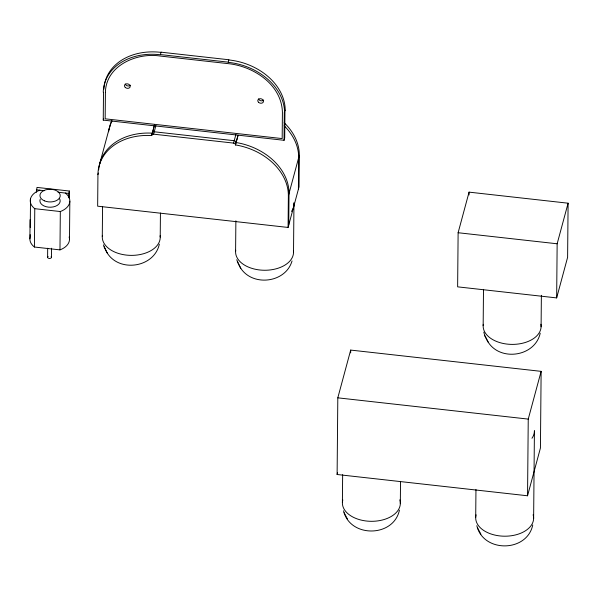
<?xml version="1.0" encoding="UTF-8"?>
<svg xmlns="http://www.w3.org/2000/svg" width="598" height="598" viewBox="0 0 598 598"><rect width="100%" height="100%" fill="white"/><g stroke="black" fill="none" stroke-linecap="round" stroke-linejoin="round"><path stroke-width="0.9" d="M29.9 238.849L30.072 219.683M30.199 234.625L30.177 237.025A19.794 12.423 0.5 0 0 34.422 247.026L59.972 249.882A19.794 12.423 0.5 0 0 69.136 236.958M30.259 227.434L30.52 198.686M34.422 247.026L34.774 208.687A19.794 12.423 0.5 0 1 39.76 190.186L39.76 190.657M36.329 192.309L36.994 187.413L69.368 191.031L69.301 198.551M47.601 257.252L47.683 248.23M51.458 257.237L51.54 248.215M59.972 249.882L60.323 211.543A19.794 12.423 0.5 0 0 65.309 193.042M68.688 197.594L68.725 193.423L69.368 191.031M69.488 239.551L69.831 201.212M98.364 173.016L97.937 174.609L97.653 206.183L288.087 227.449L299.037 186.86L299.321 155.293A57.946 44.514 15.1 0 0 284.192 122.754M284.065 140.298L284.312 112.476L284.962 110.092L284.708 137.914L284.065 140.298L103.252 120.108L103.499 92.286M102.288 236.576L102.564 206.848M97.937 174.609A57.946 44.514 15.1 0 1 151.668 135.559L154.486 125.012M160.219 237.07L160.436 213.015M288.087 227.449L288.371 195.875A57.946 44.514 15.1 0 0 235.463 144.918L238.034 135.268M235.597 251.466L235.874 220.811M288.729 225.057L289.013 193.483A57.946 44.514 15.1 0 0 236.105 142.526L236.105 142.429A1.929 1.488 15.1 0 0 234.214 140.709L154.232 131.777A1.929 1.488 15.1 0 0 152.311 133.07L152.311 133.167A57.946 44.514 15.1 0 0 98.677 169.877M293.528 251.96L293.954 203.634M298.395 189.252L298.679 157.678A57.946 44.514 15.1 0 0 284.177 125.759M337.115 474.506L337.81 397.834L350.69 350.084L541.13 371.351L540.428 448.029L527.548 495.779L337.115 474.506L337.601 472.704M342.392 502.582L342.647 474.67M350.667 352.857L350.69 350.084M400.324 503.68L400.525 481.48M458.12 232.727L457.634 286.846L556.656 297.909L567.607 257.327L568.1 203.2L469.071 192.137L458.12 232.727L557.149 243.782L568.1 203.2M469.049 194.941L469.071 192.137M475.702 517.472L475.956 489.553M483.162 325.663L483.498 289.372M527.548 495.779L528.243 419.101L541.13 371.351M533.625 518.571L534.425 430.695A28.973 18.187 0.5 0 1 531.973 438.282M541.093 326.762L541.377 295.315M556.656 297.909L557.149 243.782M103.252 120.108L103.678 118.516M99.537 164.405L109.733 126.634M151.668 135.559L154.531 124.967M151.668 135.454A1.929 1.488 15.1 0 1 153.589 134.169L155.921 125.513M235.463 144.813A1.929 1.488 15.1 0 0 233.571 143.101L235.904 134.445M235.463 144.918L237.914 135.813M288.371 195.875L299.321 155.293M159.337 244.156C154.232 268.001 118.352 273.002 106.556 251.893M399.442 510.101C393.701 537.565 349.92 538.103 343.529 510.804M540.211 333.183C535.105 357.021 499.225 362.029 487.437 340.92M532.751 524.992C527.01 552.455 483.221 552.986 476.83 525.694M292.041 260.945C285.545 283.467 251.25 287.092 239.865 266.783M153.589 134.169L233.571 143.101M36.351 189.805L44.327 190.695M58.013 192.22L68.725 193.423M34.774 208.687L60.323 211.543M337.81 397.834L528.243 419.101M487.355 340.778L484.851 335.77L483.804 332.152M239.783 266.641L236.726 259.749M106.481 251.751L103.417 244.859M488.364 342.415L484.851 335.77M480.897 534.223L477.391 527.571M240.792 268.278L237.279 261.632M347.595 519.333L344.082 512.688M107.483 253.388L103.977 246.742M293.88 202.737A28.973 18.187 0.5 0 1 291.51 211.43M108.597 131.732A57.946 44.514 15.1 0 1 112.095 120.841M293.416 250.637A28.973 18.187 0.5 0 1 264.488 270.259A28.973 18.187 0.5 0 1 235.709 250.233M160.114 235.747A28.973 18.187 0.5 0 1 131.186 255.376A28.973 18.187 0.5 0 1 102.408 235.343M109.247 129.347A57.946 44.514 15.1 0 1 111.662 120.736M228.212 62.342A56.945 43.744 15.1 0 1 284.566 112.506M103.252 92.256A56.945 43.744 15.1 0 1 160.399 54.769M228.855 59.95A56.945 43.744 15.1 0 1 285.209 110.114M103.925 89.072A56.945 43.744 15.1 0 1 161.049 52.377M263.666 100.083A2.9 2.228 15.1 0 1 260.84 100.763A2.9 2.228 15.1 0 1 258.53 98.902M130.364 85.2A2.9 2.228 15.1 0 1 127.531 85.88A2.9 2.228 15.1 0 1 125.229 84.012M51.107 256.549A1.929 1.211 0.5 0 1 50.755 258.187A1.929 1.211 0.5 0 1 48.124 258.067A1.929 1.211 0.5 0 1 48.109 256.415M59.337 198.364A10.144 6.361 0.5 0 1 50.823 207.214A10.144 6.361 0.5 0 1 40.238 199.186M399.815 499.861A28.973 18.187 0.5 0 1 371.679 521.314A28.973 18.187 0.5 0 1 342.796 499.943M533.117 514.751A28.973 18.187 0.5 0 1 504.981 536.204A28.973 18.187 0.5 0 1 476.098 514.826M540.898 324.228A28.973 18.187 0.5 0 1 512.441 344.396A28.973 18.187 0.5 0 1 483.289 324.31M105.405 92.496L105.166 118.815L282.174 138.587L282.413 112.267C281.68 84.572 253.522 66.206 228.197 63.642L160.391 56.07C136.927 52.28 105.794 65.518 105.405 92.496M161.049 52.183L160.406 54.568L228.212 62.14L228.855 59.755L161.049 52.183M258.575 102.31A2.9 2.228 15.1 0 0 263.382 101.899A2.9 2.228 15.1 0 0 259.966 98.707A2.9 2.228 15.1 0 0 258.575 102.31M125.266 87.42A2.9 2.228 15.1 0 0 130.08 87.009A2.9 2.228 15.1 0 0 126.664 83.817A2.9 2.228 15.1 0 0 125.266 87.42M44.357 200.816A10.144 6.361 0.5 0 0 60.196 196.151A10.144 6.361 0.5 0 0 45.717 189.835A10.144 6.361 0.5 0 0 44.357 200.816"/></g></svg>
